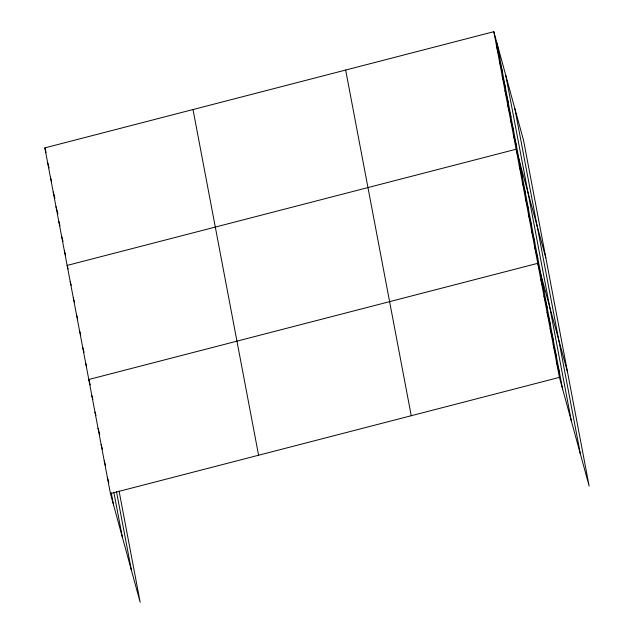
<?xml version="1.0" encoding="UTF-8"?>
<svg xmlns="http://www.w3.org/2000/svg" width="634" height="634" viewBox="0 0 634 634"><rect width="100%" height="100%" fill="white"/><g stroke="black" fill="none" stroke-linecap="round" stroke-linejoin="round"><path stroke-width="0.95" d="M119.081 491.104L140.177 602.3L110.435 493.569L44.84 147.888L493.823 31.7L523.565 140.431L589.16 486.112L559.418 377.381L493.823 31.7M110.435 493.569L559.418 377.381M496.612 46.393L499.79 58.027M499.402 61.086L502.58 72.712M502.183 75.771L505.369 87.405M504.973 90.464L508.159 102.098M507.763 105.157L510.941 116.791M510.552 119.85L513.73 131.484M513.334 134.543L516.52 146.169M545.866 257.959L516.124 149.236L67.141 265.424L68.123 268.998M519.214 165.529L522.4 177.163M522.305 181.823L525.491 193.457M525.404 198.125L528.582 209.751M528.494 214.419L531.672 226.053M531.585 230.713L534.771 242.346M534.676 247.014L537.862 258.64M567.517 372.039L537.767 263.308L88.784 379.497L90.258 384.862M540.865 279.602L544.043 291.236M543.956 295.904L547.134 307.53M547.047 312.197L550.225 323.831M550.138 328.491L553.323 340.125M553.228 344.793L556.414 356.419M556.319 361.087L559.505 372.721M44.84 147.888L46.068 152.366M47.629 162.581L49.095 167.947M50.419 177.274L51.639 181.744M53.201 191.959L54.92 198.228M55.99 206.652L57.948 213.816M58.78 221.345L60 225.823M61.569 236.038L63.035 241.403M64.351 250.731L65.579 255.201M70.231 281.718L71.214 285.3M73.322 298.012L74.55 302.489M76.421 314.313L77.641 318.783M79.512 330.607L80.732 335.077M82.602 346.901L84.068 352.274M85.693 363.203L86.43 365.881M91.882 395.79L92.857 399.372M94.973 412.092L95.948 415.666M98.064 428.386L99.776 434.647M101.155 444.68L102.383 449.157M104.245 460.981L105.474 465.451M107.336 477.275L108.81 482.64M514.8 108.39L580.395 454.071M505.774 75.375L571.361 421.055M497.008 43.334L562.596 389.014M345.657 70.041L411.252 415.722M193.005 109.547L258.593 455.228M116.498 491.651L131.412 570.259M113.827 492.19L122.378 537.244M111.251 492.745L113.613 505.203"/></g></svg>
